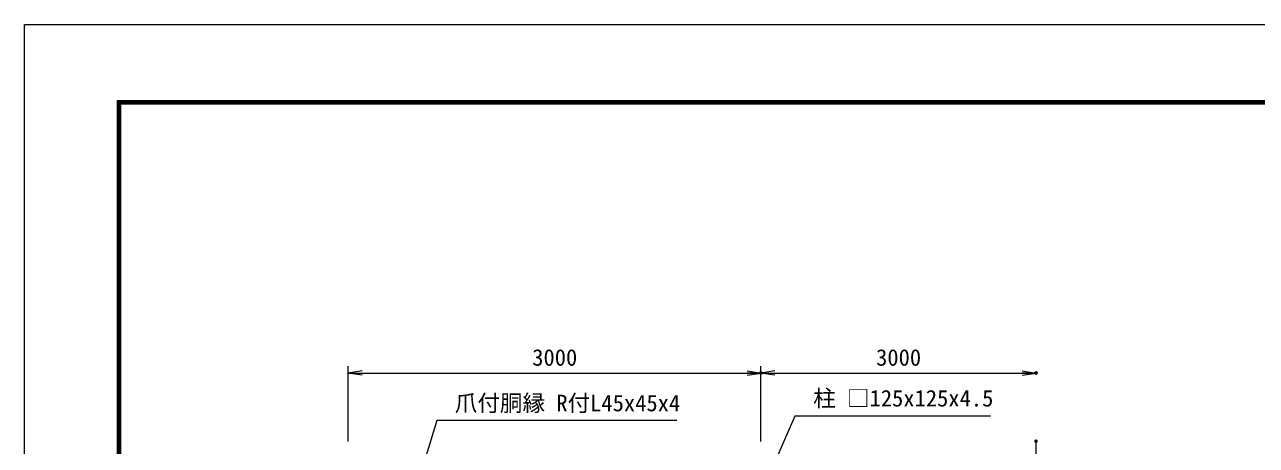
# Model space of a CAD drawing. Units: millimetres at full size; some dimension numbers follow another scale. Extents: x -10500 to 10500, y -7425 to 7425.
# Drawn here: x -10500 to -1545, y 4368 to 7425 of the extents above; entities that cross this region are included whole.
import ezdxf
from ezdxf.enums import TextEntityAlignment as Align

# ---------------------------------------------------------------- set-up
doc = ezdxf.new("R2010")
doc.units = ezdxf.units.MM
doc.header["$LTSCALE"] = 30
doc.header["$PDMODE"] = 32
doc.header["$PDSIZE"] = 15
for name, color, linetype, lineweight in [('0-0_D-STR-TXT', 7, 'Continuous', 13), ('0-1_D-STR-DIM', 7, 'Continuous', 13), ('0-6_0', 7, 'Continuous', 18), ('0-C_D-TTL', 7, 'Continuous', 18)]:
    doc.layers.add(name, color=color, linetype=linetype, lineweight=lineweight)
doc.layers.add('0-7_Defpoints', color=253, linetype='Continuous')
doc.styles.add('ＭＳ ゴシック', font='')
doc.styles.get('ＭＳ ゴシック').set_extended_font_data('MS Gothic')

# ---------------------------------------------------------------- blocks, each defined once
blk = doc.blocks.new('_Open')
at = {"layer": '0-6_0'}
blk.add_line((-30, 5), (0, 0), dxfattribs=at)
blk.add_lwpolyline([(-30, -5), (0, 0), (-30, 0)], dxfattribs=at)

msp = doc.modelspace()

# ---------------------------------------------------------------- linework, layer by layer
at = {"layer": '0-0_D-STR-TXT'}
for points in [[(-3477.33, 4580.38), (-4899.69, 4580.38), (-5107.9, 4101.86)], [(-5757.9, 4547.94), (-7502.6, 4547.94), (-7590.23, 4264.05)]]:
    msp.add_lwpolyline(points, dxfattribs=at)
at = {"layer": '0-1_D-STR-DIM'}
for p, q in [((-8146.86, 4395.7), (-8146.86, 4943.65)), ((-5146.86, 4395.7), (-5146.86, 4943.65)), ((-5146.86, 4395.7), (-5146.86, 4943.65)), ((-8146.86, 4893.65), (-5146.86, 4893.65)), ((-5146.86, 4893.65), (-3146.86, 4893.65)), ((-3146.86, 2311.36), (-3146.86, 4398.11))]:
    msp.add_line(p, q, dxfattribs=at)
at = {"layer": '0-7_Defpoints'}
for p in [(-5146.86, 4893.65), (-3146.86, 4893.65), (-3146.86, 4398.11)]:
    msp.add_point(p, dxfattribs=at)
at = {"layer": '0-C_D-TTL', "color": 2}
msp.add_lwpolyline([(-10500, 7425), (10500, 7425), (10500, -7425), (-10500, -7425)], close=True, dxfattribs=at)
at = {"layer": '0-C_D-TTL'}
for points in [[(-9825, 6875), (9825, 6875), (9825, -6875), (-9825, -6875)], [(-9818.75, 6868.75), (9818.75, 6868.75), (9818.75, -6868.75), (-9818.75, -6868.75)], [(-9812.5, 6862.5), (9812.5, 6862.5), (9812.5, -6862.5), (-9812.5, -6862.5)], [(-9806.25, 6856.25), (9806.25, 6856.25), (9806.25, -6856.25), (-9806.25, -6856.25)], [(-9800, 6850), (9800, 6850), (9800, -6850), (-9800, -6850)]]:
    msp.add_lwpolyline(points, close=True, dxfattribs=at)

# ---------------------------------------------------------------- block references
at = {"layer": '0-1_D-STR-DIM', "xscale": 3.333333, "yscale": 3.333333, "rotation": 180}
for p in [(-8146.86, 4893.65), (-5146.86, 4893.65)]:
    msp.add_blockref('_Open', p, dxfattribs=at)
at = {"layer": '0-1_D-STR-DIM', "xscale": 3.333333, "yscale": 3.333333}
for p in [(-5146.86, 4893.65), (-3146.86, 4893.65)]:
    msp.add_blockref('_Open', p, dxfattribs=at)

# ---------------------------------------------------------------- texts
at = {"layer": '0-0_D-STR-TXT', "style": 'ＭＳ ゴシック'}
for s, p in [('爪付胴縁 R付L45x45x4', (-7372.75, 4579.41)), ('柱 □125x125x4.5', (-4767.31, 4614.38))]:
    msp.add_text(s, height=120.3, dxfattribs=at).set_placement(p, align=Align.BOTTOM_LEFT)
at = {"layer": '0-1_D-STR-DIM', "style": 'ＭＳ ゴシック'}
for p in [(-6809.72, 4910.52), (-4309.72, 4910.52)]:
    msp.add_text('3000', height=120.3, dxfattribs=at).set_placement(p, align=Align.BOTTOM_LEFT)

doc.saveas('drawing.dxf')
